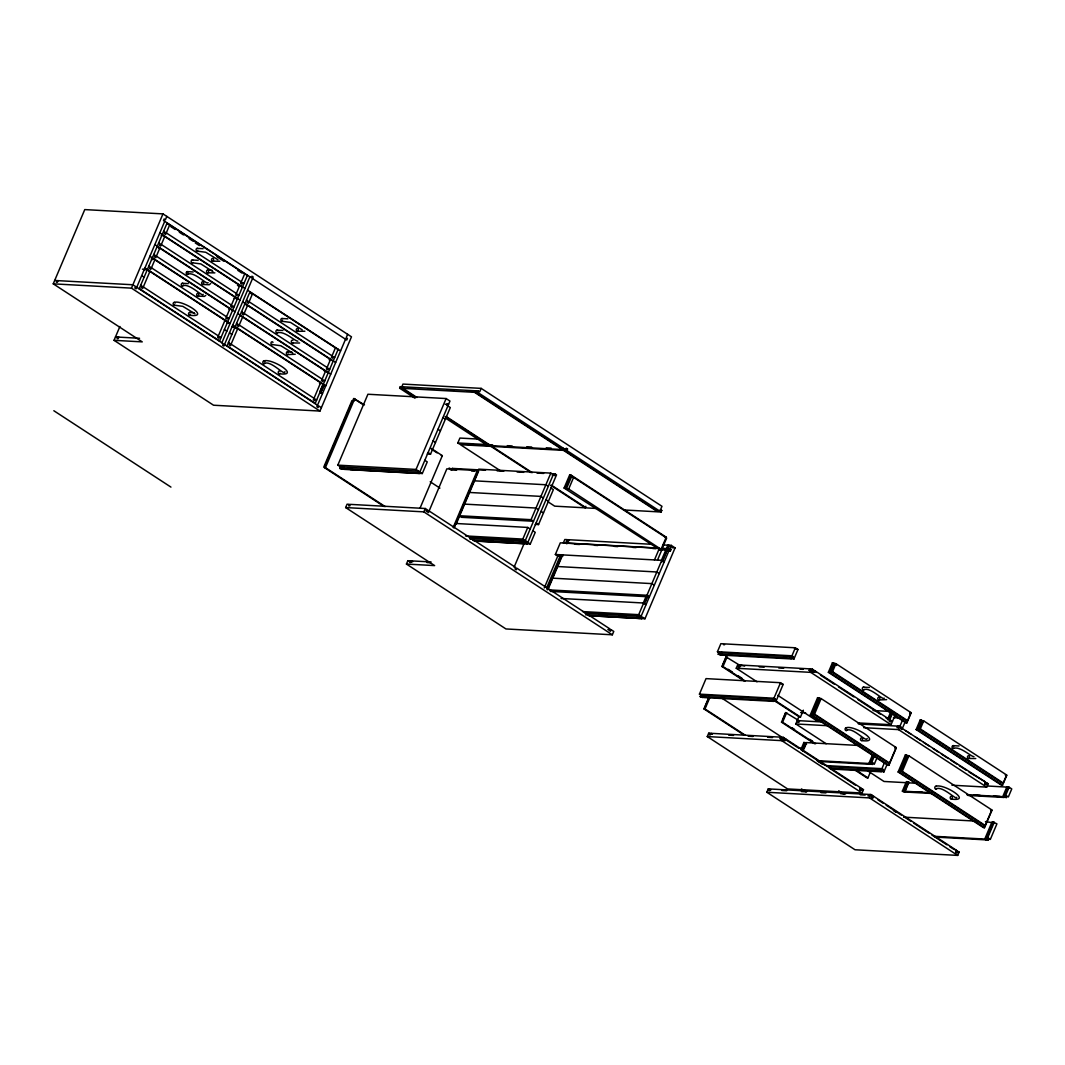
<?xml version="1.0" encoding="UTF-8"?>
<svg xmlns="http://www.w3.org/2000/svg" width="1065" height="1065" viewBox="0 0 1065 1065"><rect width="100%" height="100%" fill="white"/><g stroke="black" fill="none" stroke-linecap="round" stroke-linejoin="round"><path stroke-width="1.5" d="M194.975 313.789L182.807 306.347L174.261 305.189M217.926 259.727L205.758 252.272L197.211 251.127M292.795 353.141L281.386 346.072M203.189 294.313C203.628 298.067 188.558 282.025 182.395 286.046M208.141 282.664C207.063 285.407 193.644 270.563 187.334 274.411M210.763 283.476L209.246 284.754L202.736 284.462M297.827 341.173C294.872 341.253 283.876 330.177 277.033 332.906M884.269 698.187C883.205 700.93 869.772 686.086 863.462 689.92M956.729 797.299C957.049 801.093 942.046 784.945 935.922 789.032M973.969 756.683C971 756.762 960.004 745.686 953.162 748.415M114.035 340.321L142.244 341.878L53.25 283.836L84.761 209.592L162.972 213.892L351.477 336.82L319.953 411.063L213.546 405.219L114.035 340.321L119.919 326.462M56.977 280.601L56.325 282.145L57.39 282.212L58.043 280.654M53.25 283.836L131.461 288.136L162.972 213.892M164.729 221.307L136.08 288.828L134.856 288.043L135.521 286.485L132.885 284.768L54.674 280.468M166.819 216.395L165.394 219.763L164.183 218.964L163.517 220.522L251.3 277.765L251.952 276.221L253.164 277.007L223.85 346.072L222.638 345.286L223.291 343.729L136.733 287.284M117.776 337.086L117.11 338.643L118.175 338.697L118.841 337.139M139.156 288.868L147.29 269.725L227.577 322.083L219.457 341.226M167.165 222.891L147.396 269.458L142.43 269.192M154.851 259.793L150.791 269.365L149.579 268.566L150.245 267.022L148.82 266.09M164.742 236.51L160.682 246.082L159.457 245.296L160.123 243.739L158.712 242.82M224.955 320.365L217.699 337.445L218.911 338.231L219.576 336.686L220.988 337.605M234.833 297.082L230.772 306.653L231.984 307.452L232.636 305.895L234.06 306.827M244.71 273.798L240.65 283.37L241.862 284.169L242.527 282.611L243.938 283.543M227.684 321.83L247.453 275.263M221.879 342.81L249.876 276.847M226.938 346.112L235.059 326.968L323.241 384.478L315.12 403.622M249.995 291.783L235.165 326.702L231.864 326.529M237.695 328.686L230.439 345.752L229.228 344.967L229.894 343.409L228.469 342.491M242.634 317.037L238.573 326.609L237.349 325.823L238.014 324.266L236.603 323.347M252.512 293.754L248.451 303.325L247.24 302.54L247.892 300.982L246.481 300.064M320.605 382.761L313.363 399.828L314.574 400.626L315.24 399.069L316.651 400.001M335.435 347.842L331.375 357.414L332.586 358.199L333.238 356.642L334.663 357.574M319.886 391.561L322.429 385.557L325.784 385.796L232.742 325.118M323.347 384.212L338.177 349.293M320.312 393.118L323.494 385.623M321.75 390.815L324.293 384.811M345.539 339.229L316.877 406.75L318.102 407.549L318.755 405.991L321.39 407.709M347.629 334.317L346.205 337.685L347.416 338.47L346.751 340.028L252.512 278.564M384.132 506.541L324.359 467.562L353.687 398.483L364.483 404.886M354.752 398.55L325.424 467.615L324.359 467.562M343.822 467.042L343.17 468.587L418.012 472.7L418.665 471.156L340.454 466.856L337.818 465.139L367.918 394.25L446.129 398.55L449.963 401.066L448.538 404.42L445.29 404.247M339.788 468.4L343.316 469.319L339.788 468.4L340.454 466.856M342.105 468.533L342.757 466.976M407.855 560.683L411.583 561.734L407.855 560.683L406.431 564.051L434.627 565.595L345.646 507.566L347.07 504.198L349.373 504.317L348.708 505.875L349.773 505.928L350.438 504.384L425.281 508.498L427.904 510.215L427.251 511.759L428.463 512.558L446.834 468.853L477.346 470.53L478.558 471.316L456.286 523.794M414.977 398.204L399.655 388.206L400.32 386.648L403.835 387.567M399.655 388.206L401.971 388.339L402.623 386.781M416.961 397.485L403.023 388.392L403.688 386.835L475.163 390.775L476.374 391.561M337.818 465.139L416.042 469.439L446.129 398.55M343.17 468.587L344.381 469.385L419.224 473.499L447.886 405.978M381.35 471.276L422.299 473.526L427.251 461.89L424.815 460.306M427.265 453.943L430.54 454.129L450.309 407.562L446.661 405.193L447.327 403.635L448.538 404.42M420.009 508.218L442.321 455.66L431.205 448.405M345.646 507.566L423.857 511.866L425.281 508.498M403.023 388.392L474.497 392.319L475.163 390.775M567.525 448.991L566.3 448.205L565.648 449.749L563.345 449.63L475.562 392.386L476.228 390.828L479.743 391.747L481.167 388.379L661.977 506.301L660.553 509.669L661.764 510.454L661.112 512.012L658.809 511.879L564.557 450.415L565.209 448.871L567.525 448.991L566.86 450.548L564.557 450.415M475.562 392.386L477.865 392.506L478.531 390.962M445.157 416.508L489.74 445.583L459.241 443.905L457.817 442.973L459.907 438.061L478.158 439.073M410.158 560.816L409.506 562.36L410.571 562.427L411.223 560.869L431.085 561.961M451.627 469.958L452.279 468.4L485.507 470.237M453.157 527.495L477.346 470.53M453.836 527.841L455.687 523.474L527.761 527.441L530.197 529.025M458.988 515.713L531.062 519.68L533.485 521.264L461.411 517.297L458.988 515.713L478.744 469.159L550.818 473.113L554.665 475.629L555.331 474.071L556.542 474.857L527.215 543.935L523.7 543.017L524.366 541.459M454.223 527.561L478.411 470.584M500.643 470.903L460.453 444.691L490.952 446.368L491.617 444.824L488.396 444.637M532.207 472.647L492.017 446.435L492.682 444.877M465.485 535.935L522.822 539.09L527.761 527.441M531.062 519.68L550.818 473.113M472.807 540.221L522.635 542.95L523.301 541.406M446.222 416.561L490.805 445.636L562.28 449.563L562.932 448.019M552.362 475.496L553.015 473.938L555.331 474.071M553.254 474.697L525.245 540.661L469.559 537.599M492.017 446.435L563.491 450.362L564.144 448.804M514.089 567.192L524.299 543.137M523.235 543.083L526.004 543.137L526.669 541.592L522.822 539.09M475.802 540.967L530.303 543.962L535.242 532.327L532.82 530.743M535.242 524.379L538.544 524.566L553.361 489.634L550.938 488.05M564.091 488.05L569.695 474.857L570.76 474.923L666.211 537.173L660.62 550.365L564.091 488.05L568.67 489.035L661.711 549.7L666.65 538.065L569.695 474.857M565.156 488.116L570.76 474.923M566.367 488.902L571.306 477.266L573.609 477.386L568.67 489.035M562.746 556.343L557.78 556.076L555.358 554.492L560.297 542.844L657.757 548.209M544.255 587.947L558.273 554.932M546.558 588.066L560.576 555.065M567.113 539.636L564.809 539.516L563.385 542.87L565.688 543.004L567.113 539.636L569.402 540.488L568.178 539.702L566.753 543.057L656.466 547.996M546.984 589.624L561.641 555.118M547.796 588.825L561.788 555.837M567.379 542.671L568.337 540.434M547.836 589.81L562.666 554.892M547.769 501.642L554.692 506.155L585.204 507.832L585.856 506.288M406.431 564.051L505.942 628.949L612.348 634.793L613.773 631.438L611.15 629.721L610.485 631.265L609.273 630.48L609.926 628.922L516.898 568.244L516.245 569.802L515.021 569.016L515.686 567.459L429.128 511L425.867 510.827M654.469 559.937L659.408 548.302M657.504 560.07L661.831 549.873M585.617 614.785L637.11 617.62L638.388 614.611M643.473 602.604L646.029 596.613M661.312 560.603L665.771 550.099L666.983 550.885L662.523 561.375M661.445 548.275L666.424 548.542L667.861 545.173L669.073 545.972L667.635 549.34L662.656 549.061M582.555 611.576L638.707 614.665L643.646 603.016L646.082 604.601M549.487 589.904L646.948 595.268L661.764 560.336L664.201 561.921M639.386 618.459L638.175 617.673L639.453 614.678M643.899 604.174L647.72 595.162M661.738 562.16L666.836 550.152L670.351 551.071L671.017 549.513L667.489 548.595L668.913 545.24L671.23 545.36L675.064 547.876L644.977 618.752L589.318 615.69M645.35 601.858L647.254 597.359M638.175 617.673L640.478 617.793L669.139 550.286M669.792 548.728L671.23 545.36M588.492 615.663L641.689 618.592L642.355 617.034L644.977 618.752M773.443 700.637L774.694 700.703L775.347 699.159L700.863 695.059L699.439 694.14L706.028 678.618L780.525 682.705L783.148 684.422L775.906 701.502L773.443 700.637L774.109 699.079M791.455 658.21L792.693 658.277L793.358 656.732L718.875 652.632L717.451 651.713L720.859 643.686L795.342 647.786L797.978 649.504L793.918 659.075L791.455 658.21L792.12 656.666M700.198 696.616L702.66 697.468L700.198 696.616L700.863 695.059M721.83 652.312L720.659 655.042L718.209 654.19L718.875 652.632M701.449 696.683L702.101 695.125M718.209 654.19L719.447 654.256L720.113 652.699M774.801 698.52L773.603 701.369L703.725 697.535L702.501 696.736L703.166 695.179M720.512 654.309L790.39 658.157L791.601 658.942L721.724 655.108L720.512 654.309L721.178 652.765M744.049 735.05L703.938 708.891L708.771 697.508M744.076 680.908L721.937 666.464L726.011 656.892L740.894 665.971M704.564 708.065L708.758 698.187M722.576 665.638L725.971 657.624M703.938 708.891L704.99 708.957L709.823 697.575M721.937 666.464L723.002 666.53L727.062 656.959M862.051 788.739L861.399 790.283L860.147 790.217L860.813 788.659L863.475 789.658L862.038 793.026L787.554 788.925L707.266 736.554L708.691 733.199L711.34 734.184L708.691 733.199M757.015 681.8L736.248 668.261L737.672 664.906L740.335 665.891L737.672 664.906M709.929 733.266L709.277 734.81L710.342 734.877L710.994 733.319L780.871 737.166L782.282 738.085L781.63 739.643L780.206 738.711L780.871 737.166M739.682 667.449L738.258 666.517L738.924 664.973M811.277 669.792L809.866 668.873L739.989 665.026L739.323 666.584L738.258 666.517M702.501 696.736L772.378 700.584L773.044 699.026M790.39 658.157L791.055 656.599M699.439 694.14L773.936 698.227L780.525 682.705M717.451 651.713L791.947 655.8L795.342 647.786M814.552 743.716L781.524 722.163L785.584 712.591L797.658 719.834M782.722 719.993L785.557 713.31M781.524 722.163L782.575 722.216L786.649 712.645M810.611 671.349L809.2 670.418L809.866 668.873M707.266 736.554L781.75 740.654L783.174 737.286L784.599 738.218L783.933 739.762L782.695 739.696M736.248 668.261L810.745 672.361L812.169 668.993L813.58 669.925L812.928 671.469L811.676 671.403M814.792 670.71L813.553 670.644L812.901 672.188L814.139 672.268L814.792 670.71L889.834 719.647L885.814 717.77M785.81 739.004L784.559 738.937L783.907 740.495L785.145 740.561L785.81 739.004L860.84 787.94L860.187 789.498L861.399 790.283M957.715 851.121L957.062 852.679L955.811 852.612L956.477 851.055L959.126 852.053L957.701 855.408L855.022 849.764L766.84 792.254L768.264 788.885L770.927 789.884M826.134 743.729L795.821 723.96L798.963 716.585M769.502 788.965L768.85 790.51L769.915 790.563L770.567 789.019L868.641 794.41L867.988 795.968L869.053 796.021L869.706 794.463L870.957 794.543L872.368 795.462L871.702 797.006L872.927 797.805L873.58 796.247L956.503 850.336L955.837 851.88L957.062 852.679M798.497 720.659L797.831 722.216L798.896 722.27L799.562 720.725M773.123 699.851L799.402 716.985L800.467 717.051L803.369 710.209M896.144 747.524L894.906 747.457L896.118 748.256L888.862 765.322L887.811 765.269L810.345 714.748L817.587 697.668L821.115 698.587L896.144 747.524L889.555 763.046L888.317 762.979L813.274 714.043L819.864 698.52M910.974 712.605L909.723 712.538L910.934 713.324L906.874 722.895L905.809 722.842L828.357 672.321L832.417 662.75L835.932 663.668L910.974 712.605L907.566 720.619L906.328 720.552L831.286 671.616L834.694 663.602M810.345 714.748L811.41 714.801L818.652 697.735M828.357 672.321L829.422 672.374L833.482 662.803M813.274 714.043L814.525 714.109L821.115 698.587M831.286 671.616L832.537 671.682L835.932 663.668M800.907 749.574L803.915 742.451L806.378 743.317M802.145 749.64L805.167 742.518M802.597 751.118L806.232 742.585L858.23 745.447M803.982 748.961L805.779 744.728M872.475 754.965L868.854 763.499L870.065 764.284L870.731 762.74M887.451 719.7L890.926 711.5M873.54 755.018L869.919 763.552L872.381 764.417L873.034 762.86L874.445 763.791L876.841 758.147M888.503 719.767L891.405 712.924M871.33 761.329L873.726 755.684M889.302 718.968L891.578 713.63M874.791 755.085L871.157 763.618L872.381 764.417M892.656 712.991L889.168 721.205L890.38 721.99L891.046 720.433L892.457 721.364M871.13 764.351L871.796 762.793M854.476 769.742L866.87 777.823L867.935 777.889L870.837 771.047M857.924 722.909L891.032 724.719L895.292 714.682M898.7 726.17L898.035 727.728L896.983 727.661L897.635 726.117L899.046 727.036M829.715 768.224L880.382 771.02L881.048 769.462M766.84 792.254L869.519 797.898L870.957 794.543M825.615 765.575L881.927 768.664L884.323 763.019M863.728 727.688L898.514 729.605L902.774 719.554M886.919 764.816L883.897 771.939L881.447 771.073L882.113 769.529M881.447 771.073L882.685 771.14L883.351 769.596L881.927 768.664M905.396 721.311L901.909 729.512L900.697 728.713L901.363 727.169L899.938 726.237L858.403 723.96M991.808 809.919L990.57 809.853L991.781 810.638L984.526 827.718L983.474 827.651L898.115 771.992L905.37 754.912L908.884 755.831L991.808 809.919L985.218 825.442L983.98 825.375L901.057 771.286L907.646 755.764M1006.625 774.987L1005.387 774.921L1006.598 775.719L1002.538 785.291L1001.473 785.225L916.126 729.565L920.187 719.993L923.714 720.912L1006.625 774.987L1003.23 783.015L1001.992 782.948L919.068 728.859L922.463 720.845M898.115 771.992L899.18 772.045L906.435 754.979M916.126 729.565L917.191 729.618L921.252 720.047M901.057 771.286L902.295 771.353L908.884 755.831M919.068 728.859L920.306 728.926L923.714 720.912M908.884 782.416L904.824 791.987L903.586 791.921L902.375 791.135L906.435 781.564M902.375 791.135L903.613 791.202L907.673 781.63M932.048 793.492L905.889 792.054L904.678 791.255L908.738 781.683M901.323 727.888L985.498 782.043L984.832 783.587L986.044 784.386L986.709 782.828L988.12 783.747L986.696 787.115L951.91 785.198M991.994 822.007L984.739 839.074L985.964 839.872L993.206 822.792L985.458 821.648M966.794 794.676L1002.751 796.647L1006.811 787.075L1008.023 787.874L1005.187 794.557M993.059 822.06L985.804 839.14L987.015 839.926L988.267 839.992L988.919 838.448L990.343 839.366L996.92 823.844L993.059 822.06L994.271 822.859M1006.931 796.021L1006.265 797.565L1003.816 796.713L1007.876 787.141L1009.127 787.208L1011.75 788.925L1008.342 796.939L1005.693 795.954M968.005 795.462L1003.962 797.445L1004.628 795.888M994.297 822.127L987.055 839.207L988.267 839.992M1003.816 796.713L1005.054 796.78L1009.127 787.208M987.015 839.926L987.681 838.381L988.919 838.448M205.731 295.458L204.307 296.403L197.797 296.097M284.941 371.645C284.874 376.677 270.443 359.331 263.96 363.684M867.216 738.498C866.338 743.077 852.626 726.13 846.222 730.537M295.245 354.246L287.497 354.605M886.626 699.625L878.878 699.971M304.87 331.215L297.375 331.322M219.816 261.231L212.627 261.178M214.864 272.88L207.688 272.813M299.624 343.01L292.436 342.957M975.766 758.533L968.578 758.466M161.214 235.591L162.279 235.645M197.158 248.358L203.096 248.691M158.552 248.078L159.803 248.145L155.73 257.717L154.518 256.931L155.184 255.374L153.759 254.455M192.219 260.006L198.143 260.326M152.401 258.928L151.337 258.875L152.548 259.66M192.272 262.762L200.819 263.92L212.987 271.655M207.622 270.057L212.042 270.297M187.28 271.642L193.204 271.974M143.975 269.538L147.29 269.725M148.674 271.362L149.912 271.429L142.67 288.509L141.459 287.71L142.111 286.166L140.7 285.234M182.328 283.29L188.265 283.61M234.26 298.36L237.575 298.546M246.334 305.322L247.573 305.402L243.512 314.974L242.301 314.175L242.953 312.631L241.542 311.699M174.207 302.433C182.075 299.385 211.642 318.142 189.677 315.24M189.623 312.484L194.03 312.724M281.906 318.502L287.843 318.834M281.972 321.271L290.505 322.415L302.207 329.87M226.832 323.228L230.12 323.414L144.973 267.874M231.744 326.782L235.059 326.968M276.967 330.15L282.904 330.47M272.081 344.541L280.627 345.699M115.473 336.953L139.555 338.284M287.443 351.836L291.85 352.076M329.404 360.143L330.47 360.196L329.258 359.411L330.496 359.477L326.436 369.049L327.647 369.835L328.3 368.29L329.724 369.209M263.907 360.929C271.761 357.88 301.328 376.637 279.376 373.748M324.306 371.046L325.557 371.113L321.484 380.684L322.708 381.483L323.361 379.925L324.772 380.857M481.167 388.379L402.956 384.079L401.532 387.447L400.32 386.648M408.148 387.806L414.644 388.166M427.637 388.885L434.134 389.244M447.14 389.95L453.637 390.309M466.63 391.028L473.126 391.387M319.513 383.427L320.578 383.48M354.232 400.826L351.929 400.706L323.933 466.67L385.197 506.594M457.817 442.973L486.013 444.531L445.623 418.186M507.299 445.676L512.172 445.955M526.789 446.754L531.661 447.02M546.278 447.819L551.151 448.099M441.256 455.594L442.321 455.66M497.142 470.876L503.785 471.236M517.071 471.968L523.714 472.328M537 473.06L543.656 473.432M450.562 469.905L456.605 470.237M471.555 471.049L474.884 471.236M360.902 468.707L369.102 469.146M382.202 469.878L388.752 470.237M400.227 470.863L406.777 471.223M350.225 469.559L378.075 471.089M473.805 480.794L545.879 484.761L548.315 486.346M468.866 492.429L540.94 496.397L543.363 497.981M659.461 510.335L661.764 510.454M596.014 508.431L586.269 507.899L551.617 485.294M623.624 509.949L657.744 511.826L563.491 450.362M463.927 504.078L536.001 508.045L538.424 509.629M665.146 537.119L666.211 537.173M568.178 539.702L651.248 544.268M662.869 544.907L667.861 545.173M671.789 547.69L675.064 547.876M470.131 538.477L526.669 541.592M574.607 544.215L579.6 544.495M594.55 545.32L597.864 545.493M614.478 546.412L617.807 546.598M632.756 547.41L636.085 547.596M652.685 548.515L656.013 548.701M671.017 549.513L667.489 548.595M470.064 539.196L473.366 539.383M486.585 540.115L493.188 540.474M506.407 541.206L513.01 541.566M665.771 550.099L659.408 549.58L660.62 550.365M670.351 551.071L666.836 550.152M474.018 541.007L523.847 543.749L522.635 542.95M555.358 554.492L661.764 560.336M557.727 566.527L656.825 571.985L659.262 573.569M427.012 562.586L430.207 562.759M552.788 578.175L651.887 583.62L654.309 585.204M550.272 591.394L649.37 596.839L646.948 595.268M561.069 598.477L643.646 603.016M584.978 613.16L641.143 616.249L638.707 614.665M599.116 614.665L605.759 615.024M619.045 615.756L625.688 616.116M640.038 616.915L638.987 616.848L638.321 618.406L637.11 617.62M607.889 629.535L611.15 629.721M723.521 644.684L724.573 644.738M797.978 649.504L795.515 648.638M812.169 668.993L809.2 670.418M744.648 666.131L739.989 665.026M759.278 666.93L764.151 667.196M778.781 668.008L783.654 668.274M799.895 669.166L803.156 669.339M812.342 669.845L813.58 669.925M863.409 687.165L869.346 687.484M783.148 684.422L780.698 683.57M873.047 710.515L889.302 711.407M909.883 713.27L910.934 713.324M800.654 712.578L805.633 712.844M893.402 717.677L900.032 718.036M821.514 720.899L816.549 720.632L777.783 695.352M797.259 720.592L822.446 721.977M795.821 723.96L827.292 725.691M846.169 727.781C854.037 724.732 883.604 743.49 861.638 740.588M953.108 745.66L959.046 745.979M783.174 737.286L780.206 738.711M728.66 735.143L733.532 735.409M748.163 736.208L753.035 736.474M767.665 737.286L772.538 737.552M783.347 738.152L784.599 738.218M895.053 748.189L896.118 748.256M799.083 748.229L802.398 748.415M816.855 760.636L874.445 763.791M818.066 761.435L870.065 764.284M1005.533 775.653L1006.598 775.719M827.106 766.494L883.351 769.596M830.926 769.023L881.594 771.806L880.382 771.02M985.498 782.043L969.043 772.058M986.709 782.828L985.458 782.762L984.806 784.306L986.044 784.386M986.882 783.68L988.12 783.747M987.202 785.997L1006.811 787.075M917.138 783.294L884.003 781.47L867.469 770.687M935.869 786.276C943.736 783.228 973.303 801.985 951.338 799.083M859.601 787.874L860.84 787.94M915.594 791.841L922.223 792.2M973.57 795.036L980.186 795.395M993.445 796.127L1000.062 796.487M904.678 791.255L930.823 792.693M863.475 789.658L860.813 788.659M781.79 790.483L786.702 790.749M801.413 791.561L806.311 791.827M821.022 792.64L825.934 792.906M840.644 793.718L845.543 793.984M860.254 794.796L865.153 795.062M872.368 795.462L869.706 794.463M873.58 796.247L872.341 796.181L871.676 797.738L872.927 797.805M990.716 810.585L991.781 810.638M903.719 817.148L975.647 821.102M934.072 836.291L990.343 839.366M935.283 837.09L985.964 839.872M955.265 850.269L956.503 850.336M957.888 851.973L959.126 852.053M476.228 390.828L477.44 391.614M477.865 392.506L661.112 512.012M474.497 392.319L562.28 449.563M668.913 545.24L670.138 546.026M553.015 473.938L554.239 474.737M666.424 548.542L667.635 549.34M167.045 223.157L247.346 275.516M167.232 224.009L169.681 224.875L165.621 234.446L164.409 233.648L165.062 232.09L163.651 231.172M170.972 226.752L175.153 229.481M179.333 232.21L183.513 234.939M189.077 238.573L193.258 241.289M216.941 256.745L223.916 261.284M237.841 270.377L242.021 273.093M195.214 242.9L199.355 245.602M832.417 662.75L836.571 665.452M920.187 719.993L922.942 721.79M166.273 232.889L241.316 281.826M401.971 388.339L415.896 397.418M490.952 446.368L531.142 472.58M550.552 485.241L585.204 507.832M159.79 232.955L244.937 288.482M247.573 290.199L340.6 350.878M442.934 417.613L445.37 419.197M832.537 671.682L907.566 720.619M920.306 728.926L1003.23 783.015M162.106 234.793L242.407 287.164M249.889 292.036L338.071 349.546M239.745 286.166L238.533 285.38L239.771 285.447L235.711 295.018L236.923 295.804L237.588 294.26L238.999 295.178M250.062 292.902L251.273 293.687M1007.876 787.141L1009.087 787.927M237.468 285.313L238.68 286.112M794.45 648.585L795.675 649.37M829.422 672.374L906.874 722.895M917.191 729.618L1002.538 785.291M161.334 244.524L236.363 293.461M249.104 301.781L332.027 355.856M791.947 655.8L793.358 656.732M813.553 670.644L816.336 672.454M820.503 675.17L834.401 684.236M838.568 686.952L853.85 696.923M858.017 699.638L880.249 714.136M905.476 730.59L911.001 734.198M915.155 736.9L920.679 740.508M923.448 742.305L928.973 745.913M933.113 748.615L938.638 752.223M941.407 754.033L948.316 758.533M951.085 760.33L956.61 763.938M959.379 765.748L966.288 770.248M792.693 658.277L793.918 659.075M812.928 671.469L814.139 672.268M1005.054 796.78L1006.265 797.565M1002.751 796.647L1003.962 797.445M154.851 244.591L239.998 300.13M242.62 301.834L335.661 362.513M437.995 429.262L440.431 430.846M545.999 499.698L548.422 501.282M810.745 672.361L891.032 724.719M898.514 729.605L986.696 787.115M157.167 246.441L237.455 298.799M244.95 303.685L333.119 361.195M156.395 256.172L231.425 305.109M244.165 313.416L327.088 367.492M149.912 256.239L235.059 311.765M237.681 313.483L330.722 374.161M433.056 440.897L435.478 442.481M541.06 511.333L543.483 512.917M152.228 258.076L232.516 310.447M239.998 315.32L328.18 372.83M229.867 309.449L228.642 308.664L229.894 308.73L225.833 318.302L227.045 319.087L227.697 317.543L229.121 318.462M817.587 697.668L820.356 699.479M905.37 754.912L908.125 756.709M355.071 399.388L363.418 404.833M431.525 449.257L437.089 452.878M151.456 267.808L226.486 316.744M239.226 325.051L322.149 379.14M428.117 452.545L430.54 454.129M536.121 522.982L538.544 524.566M452.279 468.4L453.49 469.199M452.439 469.132L448.911 468.214L450.122 469.013M565.688 543.004L566.899 543.789M235.232 327.82L236.443 328.606M814.525 714.109L889.555 763.046M902.295 771.353L985.218 825.442M141.672 275.635L144.095 277.22M224.395 329.591L226.818 331.175M229.454 332.879L231.877 334.463M320.059 391.973L322.482 393.557M726.011 656.892L727.222 657.691M719.447 654.256L720.659 655.042M811.41 714.801L888.862 765.322M899.18 772.045L984.526 827.718M143.322 286.951L218.365 335.888M231.105 344.195L314.029 398.283M773.936 698.227L775.347 699.159M728.127 669.259L732.294 671.988M737.859 675.609L742.025 678.325M723.002 666.53L745.141 680.961M775.573 700.81L800.467 717.051M882.685 771.14L883.897 771.939M772.378 700.584L773.603 701.369M139.275 288.602L219.563 340.973M227.045 345.845L315.227 403.355M224.502 344.528L317.543 405.206M416.042 469.439L418.665 471.156M419.876 471.941L422.299 473.526M527.881 542.378L530.303 543.962M418.012 472.7L419.224 473.499M526.004 543.137L527.215 543.935M640.478 617.793L641.689 618.592M785.584 712.591L786.795 713.39M430.22 481.779L439.912 488.103M903.613 791.202L904.824 791.987M131.461 288.136L319.953 411.063M791.827 727.648L794.583 729.445M809.786 739.363L812.555 741.16M782.575 722.216L815.617 743.769M855.541 769.809L867.935 777.889M803.915 742.451L806.551 744.169M721.924 698.187L798.457 748.003M801.239 749.813L824.856 765.216M829.023 767.932L855.435 785.158M877.866 799.788L883.391 803.396M886.16 805.193L901.363 815.111M904.132 816.908L911.041 821.421M913.797 823.218L929 833.136M931.769 834.947L946.971 844.851M949.727 846.662L953.881 849.364M818.24 761.528L822.406 764.257M859.748 788.606L861.159 789.524M893.389 810.545L896.158 812.355M783.933 739.762L785.145 740.561M781.75 740.654L862.038 793.026M869.519 797.898L957.701 855.408M423.857 511.866L612.348 634.793M838.727 790.789L844.226 794.384M704.99 708.957L745.114 735.116M803.942 789.911L806.698 791.708M801.506 788.952L805.633 791.641M710.994 733.319L712.405 734.251M768.264 788.885L769.675 789.817M411.223 560.869L412.648 561.788M53.836 410.731L170.946 487.104M272.374 344.488A1.385 1.092 -86.9 0 1 271.043 343.702A1.385 1.092 -86.9 0 1 271.575 341.945A1.385 1.092 -86.9 0 1 272.986 342.411M288.269 354.139A1.385 1.092 -86.9 0 1 286.791 354.326A1.385 1.092 -86.9 0 1 286.552 352.488A1.385 1.092 -86.9 0 1 287.989 351.982M174.54 305.123A1.385 1.092 -86.9 0 1 173.222 304.35A1.385 1.092 -86.9 0 1 173.741 302.593A1.385 1.092 -86.9 0 1 175.166 303.059M190.435 314.787A1.385 1.092 -86.9 0 1 188.971 314.96A1.385 1.092 -86.9 0 1 188.731 313.123A1.385 1.092 -86.9 0 1 190.169 312.631M282.518 321.044A1.385 1.092 -86.9 0 1 281.054 320.738A1.385 1.092 -86.9 0 1 281.213 318.874A1.385 1.092 -86.9 0 1 282.691 318.861M298.32 330.563A1.385 1.092 -86.9 0 1 296.603 330.962A1.385 1.092 -86.9 0 1 296.776 328.779A1.385 1.092 -86.9 0 1 298.4 329.511M192.818 262.549A1.385 1.092 -86.9 0 1 191.367 262.23A1.385 1.092 -86.9 0 1 191.514 260.379A1.385 1.092 -86.9 0 1 193.005 260.353M208.62 272.068A1.385 1.092 -86.9 0 1 206.903 272.467A1.385 1.092 -86.9 0 1 207.089 270.27A1.385 1.092 -86.9 0 1 208.7 271.003M936.694 788.579A1.385 1.092 -86.9 0 1 935.216 788.766A1.385 1.092 -86.9 0 1 934.977 786.928A1.385 1.092 -86.9 0 1 936.415 786.423M952.27 798.337A1.385 1.092 -86.9 0 1 950.552 798.737A1.385 1.092 -86.9 0 1 950.739 796.54A1.385 1.092 -86.9 0 1 952.363 797.286M264.732 363.232A1.385 1.092 -86.9 0 1 263.108 363.258A1.385 1.092 -86.9 0 1 263.281 361.221A1.385 1.092 -86.9 0 1 264.865 361.554M280.135 373.282A1.385 1.092 -86.9 0 1 278.657 373.469A1.385 1.092 -86.9 0 1 278.431 371.632A1.385 1.092 -86.9 0 1 279.869 371.126M277.313 332.839A1.385 1.092 -86.9 0 1 275.981 332.067A1.385 1.092 -86.9 0 1 276.514 330.31A1.385 1.092 -86.9 0 1 277.938 330.776M293.208 342.504A1.385 1.092 -86.9 0 1 291.73 342.677A1.385 1.092 -86.9 0 1 291.49 340.84A1.385 1.092 -86.9 0 1 292.928 340.347M953.707 748.202A1.385 1.092 -86.9 0 1 952.256 747.896A1.385 1.092 -86.9 0 1 952.416 746.033A1.385 1.092 -86.9 0 1 953.894 746.019M969.509 757.721A1.385 1.092 -86.9 0 1 967.792 758.12A1.385 1.092 -86.9 0 1 967.979 755.937A1.385 1.092 -86.9 0 1 969.603 756.669M182.674 285.979A1.385 1.092 -86.9 0 1 181.343 285.207A1.385 1.092 -86.9 0 1 181.875 283.45A1.385 1.092 -86.9 0 1 183.3 283.916M198.569 295.644A1.385 1.092 -86.9 0 1 197.092 295.817A1.385 1.092 -86.9 0 1 196.865 293.98A1.385 1.092 -86.9 0 1 198.29 293.487M198.702 293.967A1.385 1.092 -86.9 0 1 198.862 294.646M864.008 689.707A1.385 1.092 -86.9 0 1 862.557 689.388A1.385 1.092 -86.9 0 1 862.717 687.524A1.385 1.092 -86.9 0 1 864.194 687.511M879.81 699.226A1.385 1.092 -86.9 0 1 878.093 699.625A1.385 1.092 -86.9 0 1 878.279 697.429A1.385 1.092 -86.9 0 1 879.903 698.161M187.879 274.184A1.385 1.092 -86.9 0 1 186.428 273.878A1.385 1.092 -86.9 0 1 186.575 272.014A1.385 1.092 -86.9 0 1 188.052 272.001M203.681 283.703A1.385 1.092 -86.9 0 1 201.964 284.102A1.385 1.092 -86.9 0 1 202.137 281.919A1.385 1.092 -86.9 0 1 203.761 282.651M846.995 730.084A1.385 1.092 -86.9 0 1 845.517 730.257A1.385 1.092 -86.9 0 1 845.291 728.42A1.385 1.092 -86.9 0 1 846.728 727.928M862.677 739.496A1.385 1.092 -86.9 0 1 861.092 740.441A1.385 1.092 -86.9 0 1 860.813 738.285A1.385 1.092 -86.9 0 1 862.543 738.458M197.757 250.901A1.385 1.092 -86.9 0 1 196.306 250.595A1.385 1.092 -86.9 0 1 196.466 248.731A1.385 1.092 -86.9 0 1 197.944 248.717M213.559 260.419A1.385 1.092 -86.9 0 1 211.842 260.818A1.385 1.092 -86.9 0 1 212.028 258.635A1.385 1.092 -86.9 0 1 213.652 259.367"/></g></svg>
